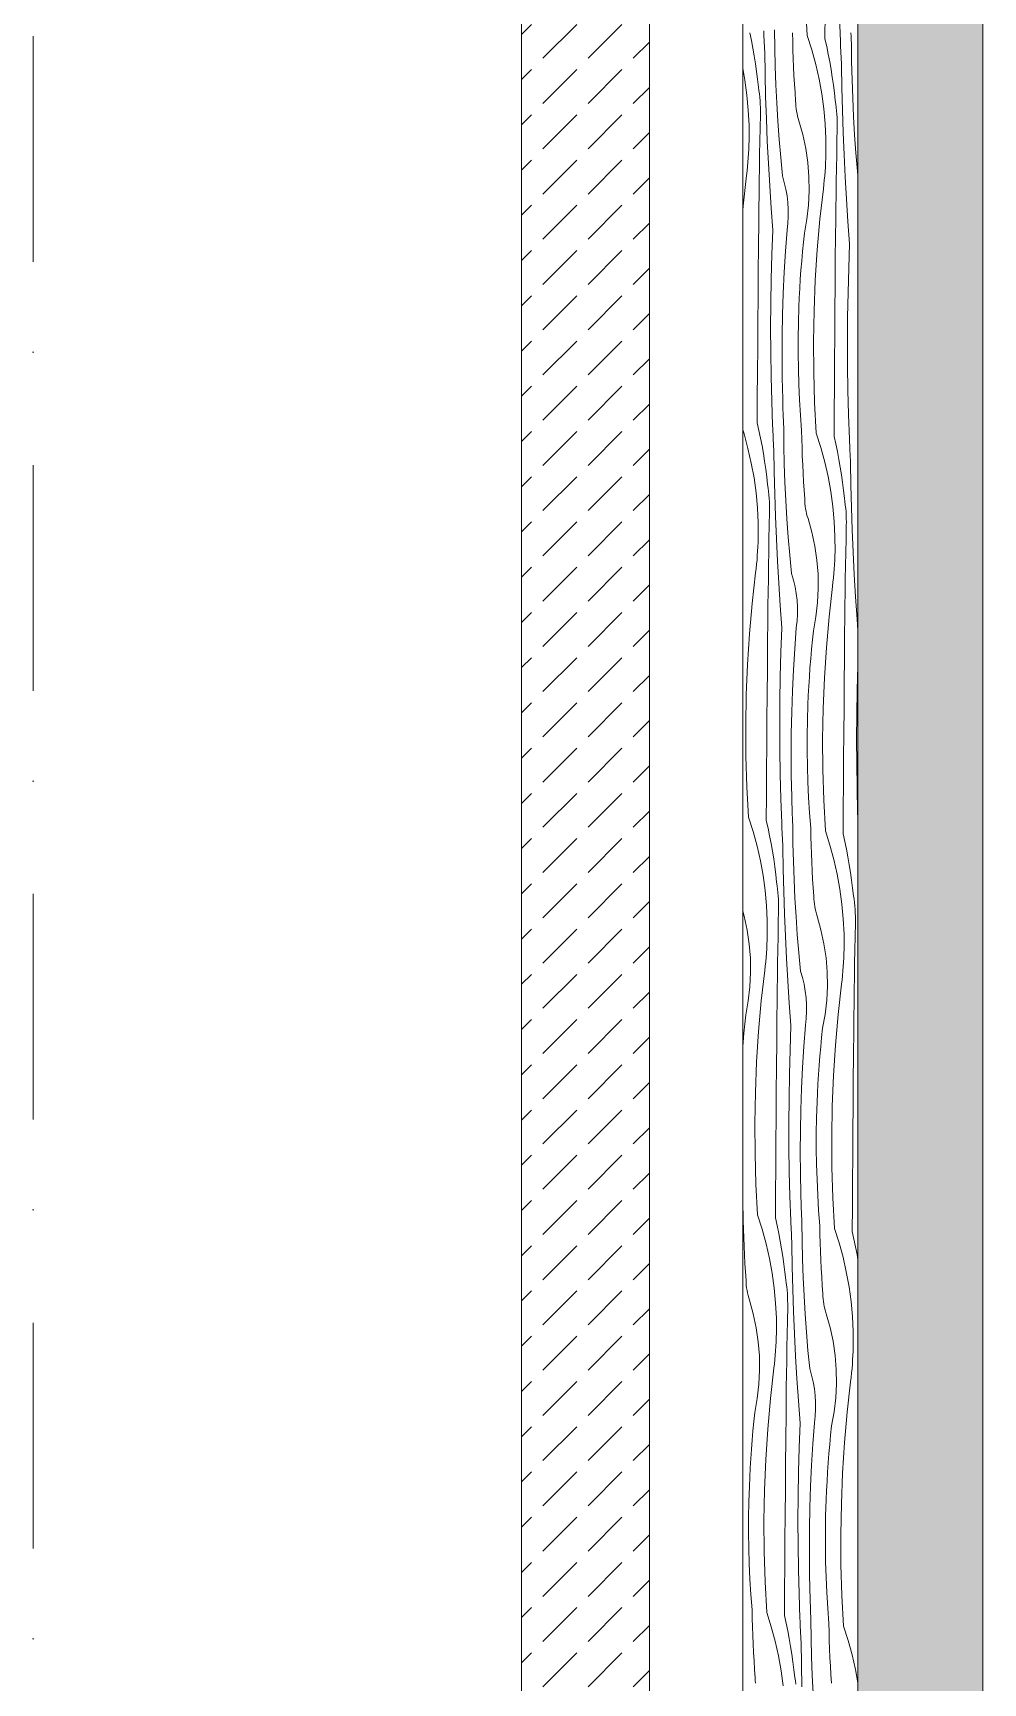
# Model space of a CAD drawing. Header units: millimetres. Extents: x -7826 to 55813, y 465 to 25965.
# Drawn here: x 20025 to 21510, y 8039 to 10618 of the extents above; entities that cross this region are included whole.
import ezdxf

# ---------------------------------------------------------------- set-up
doc = ezdxf.new("R2010")
doc.units = ezdxf.units.MM
doc.linetypes.add('Dot & Dashed', pattern=[670.277762, 352.777767, -176.388884, 0, -141.111112])
doc.layers.add('2D Drafting - General2', color=251, linetype='Continuous', lineweight=15)
doc.layers.add('2D Drafting - General81', color=251, linetype='Continuous', lineweight=20)

# ---------------------------------------------------------------- blocks, each defined once
blk = doc.blocks.new('*X26')
at = {"layer": '2D Drafting - General81', "linetype": 'Continuous'}
for p, q in [((-77580.7, 58866.9), (-77583.2, 58914.6)), ((-77552.9, 58862), (-77552.6, 58901.3)), ((-77528.7, 58857.7), (-77530.1, 58895.8)), ((-77670.2, 58871.2), (-77667.7, 58859.2)), ((-77667.7, 58859.2), (-77665.4, 58847.1)), ((-77648.4, 58869.5), (-77648.6, 58874.2)), ((-77648.2, 58864.8), (-77648.4, 58869.5)), ((-77648, 58860.2), (-77648.2, 58864.8)), ((-77647.7, 58855.5), (-77648, 58860.2)), ((-77631.2, 58847.3), (-77631.5, 58875.8)), ((-77603.2, 58857.6), (-77603.5, 58870.9)), ((-77602.9, 58844.3), (-77603.2, 58857.6)), ((-77580.7, 58866.9), (-77573.4, 58844.5)), ((-77552.9, 58862), (-77550.1, 58850)), ((-77528.5, 58853), (-77528.7, 58857.7)), ((-77511.9, 58865.8), (-77512.2, 58871.3)), ((-77511.7, 58860.2), (-77511.9, 58865.8)), ((-77511.5, 58854.7), (-77511.7, 58860.2)), ((-77665.4, 58847.1), (-77663.3, 58835)), ((-77663.3, 58835), (-77661.3, 58822.9)), ((-77647.5, 58850.8), (-77647.7, 58855.5)), ((-77647.3, 58846.2), (-77647.5, 58850.8)), ((-77647, 58841.5), (-77647.3, 58846.2)), ((-77646.5, 58806.6), (-77647, 58841.5)), ((-77630.5, 58818.7), (-77631.2, 58847.3)), ((-77602.4, 58830.9), (-77602.9, 58844.3)), ((-77601.9, 58817.6), (-77602.4, 58830.9)), ((-77573.4, 58844.5), (-77567.2, 58821.8)), ((-77550.1, 58850), (-77547.6, 58838)), ((-77547.6, 58838), (-77545.3, 58825.9)), ((-77528.3, 58848.4), (-77528.5, 58853)), ((-77528.1, 58843.7), (-77528.3, 58848.4)), ((-77527.9, 58839), (-77528.1, 58843.7)), ((-77527.7, 58834.3), (-77527.9, 58839)), ((-77527.4, 58829.7), (-77527.7, 58834.3)), ((-77511.1, 58826.1), (-77511.5, 58854.7)), ((-77681.3, 58816), (-77677.9, 58796.9)), ((-77661.3, 58822.9), (-77659.6, 58810.8)), ((-77659.6, 58810.8), (-77658.1, 58798.6)), ((-77645.6, 58771.7), (-77646.5, 58806.6)), ((-77629.5, 58790.1), (-77630.5, 58818.7)), ((-77601.2, 58804.3), (-77601.9, 58817.6)), ((-77567.2, 58821.8), (-77562, 58798.9)), ((-77545.3, 58825.9), (-77543.2, 58813.8)), ((-77543.2, 58813.8), (-77541.3, 58801.7)), ((-77527.2, 58825), (-77527.4, 58829.7)), ((-77527, 58820.3), (-77527.2, 58825)), ((-77526.4, 58785.4), (-77527, 58820.3)), ((-77510.4, 58797.5), (-77511.1, 58826.1)), ((-77677.9, 58796.9), (-77674.7, 58773.6)), ((-77658.1, 58798.6), (-77656.8, 58786.4)), ((-77655.9, 58781.1), (-77656.8, 58786.4)), ((-77655.2, 58775.7), (-77655.9, 58781.1)), ((-77628.1, 58761.6), (-77629.5, 58790.1)), ((-77600.5, 58791), (-77601.2, 58804.3)), ((-77599.6, 58777.7), (-77600.5, 58791)), ((-77562, 58798.9), (-77557.8, 58775.7)), ((-77541.3, 58801.7), (-77539.5, 58789.6)), ((-77539.5, 58789.6), (-77538, 58777.4)), ((-77525.5, 58750.5), (-77526.4, 58785.4)), ((-77509.4, 58768.9), (-77510.4, 58797.5)), ((-77674.7, 58773.6), (-77672.6, 58750.2)), ((-77654.7, 58770.4), (-77655.2, 58775.7)), ((-77654.2, 58765), (-77654.7, 58770.4)), ((-77653.9, 58759.6), (-77654.2, 58765)), ((-77653.7, 58754.3), (-77653.9, 58759.6)), ((-77653.6, 58748.9), (-77653.7, 58754.3)), ((-77644.4, 58736.8), (-77645.6, 58771.7)), ((-77626.4, 58733), (-77628.1, 58761.6)), ((-77598.7, 58764.4), (-77599.6, 58777.7)), ((-77598.5, 58760.5), (-77598.7, 58764.4)), ((-77598.2, 58756.6), (-77598.5, 58760.5)), ((-77597.8, 58752.6), (-77598.2, 58756.6)), ((-77557.8, 58775.7), (-77554.6, 58752.4)), ((-77538, 58777.4), (-77536.7, 58765.2)), ((-77535.9, 58759.9), (-77536.7, 58765.2)), ((-77535.2, 58754.6), (-77535.9, 58759.9)), ((-77534.6, 58749.2), (-77535.2, 58754.6)), ((-77508.1, 58740.4), (-77509.4, 58768.9)), ((-77672.6, 58750.2), (-77671.5, 58726.7)), ((-77654.1, 58722.6), (-77653.7, 58743.5)), ((-77653.7, 58743.5), (-77653.6, 58748.9)), ((-77643, 58701.9), (-77644.4, 58736.8)), ((-77624.4, 58704.5), (-77626.4, 58733)), ((-77597.2, 58748.7), (-77597.8, 58752.6)), ((-77596.5, 58744.9), (-77597.2, 58748.7)), ((-77595.6, 58741), (-77596.5, 58744.9)), ((-77594.6, 58737.2), (-77595.6, 58741)), ((-77593.5, 58733.4), (-77594.6, 58737.2)), ((-77587.4, 58712.1), (-77593.5, 58733.4)), ((-77554.6, 58752.4), (-77552.5, 58729)), ((-77552.5, 58729), (-77551.4, 58705.5)), ((-77534.1, 58743.8), (-77534.6, 58749.2)), ((-77533.8, 58738.5), (-77534.1, 58743.8)), ((-77533.6, 58733.1), (-77533.8, 58738.5)), ((-77533.5, 58727.7), (-77533.6, 58733.1)), ((-77533.6, 58722.3), (-77533.5, 58727.7)), ((-77524.4, 58715.6), (-77525.5, 58750.5)), ((-77506.4, 58711.9), (-77508.1, 58740.4)), ((-77671.6, 58696.3), (-77671.4, 58703.1)), ((-77671.5, 58726.7), (-77671.4, 58703.1)), ((-77654.9, 58680.8), (-77654.5, 58701.7)), ((-77654.5, 58701.7), (-77654.1, 58722.6)), ((-77641.2, 58667), (-77643, 58701.9)), ((-77622, 58676.1), (-77624.4, 58704.5)), ((-77582.8, 58690.4), (-77587.4, 58712.1)), ((-77551.4, 58705.5), (-77551.4, 58682)), ((-77534, 58701.4), (-77533.6, 58722.3)), ((-77522.9, 58680.7), (-77524.4, 58715.6)), ((-77504.3, 58683.4), (-77506.4, 58711.9)), ((-77672.7, 58675.7), (-77672.2, 58682.6)), ((-77672.2, 58682.6), (-77671.9, 58689.4)), ((-77671.9, 58689.4), (-77671.6, 58696.3)), ((-77655.2, 58659.9), (-77654.9, 58680.8)), ((-77619.3, 58647.6), (-77622, 58676.1)), ((-77579.6, 58668.4), (-77582.8, 58690.4)), ((-77551.5, 58675.1), (-77551.4, 58682)), ((-77534.8, 58659.7), (-77534.5, 58680.6)), ((-77534.5, 58680.6), (-77534, 58701.4)), ((-77521.2, 58645.9), (-77522.9, 58680.7)), ((-77502, 58654.9), (-77504.3, 58683.4)), ((-77675.4, 58648.3), (-77674.6, 58655.2)), ((-77674.6, 58655.2), (-77673.9, 58662)), ((-77673.9, 58662), (-77673.2, 58668.8)), ((-77673.2, 58668.8), (-77672.7, 58675.7)), ((-77655.6, 58639.1), (-77655.2, 58659.9)), ((-77639.2, 58632.2), (-77641.2, 58667)), ((-77577.8, 58646.3), (-77579.6, 58668.4)), ((-77553.2, 58647.7), (-77552.6, 58654.5)), ((-77552.6, 58654.5), (-77552.2, 58661.4)), ((-77552.2, 58661.4), (-77551.8, 58668.2)), ((-77551.8, 58668.2), (-77551.5, 58675.1)), ((-77535.2, 58638.8), (-77534.8, 58659.7)), ((-77501.3, 58648.2), (-77502, 58654.9)), ((-77680.7, 58600.8), (-77675.4, 58648.3)), ((-77655.8, 58618.2), (-77655.6, 58639.1)), ((-77636.9, 58597.3), (-77639.2, 58632.2)), ((-77616.3, 58637.3), (-77619.3, 58647.6)), ((-77613.8, 58626.9), (-77616.3, 58637.3)), ((-77612, 58616.3), (-77613.8, 58626.9)), ((-77577.4, 58624.1), (-77577.8, 58646.3)), ((-77560.6, 58579.7), (-77555.3, 58627.2)), ((-77555.3, 58627.2), (-77554.5, 58634)), ((-77554.5, 58634), (-77553.8, 58640.8)), ((-77553.8, 58640.8), (-77553.2, 58647.7)), ((-77535.5, 58617.9), (-77535.2, 58638.8)), ((-77519.2, 58611), (-77521.2, 58645.9)), ((-77681.3, 58593.7), (-77680.7, 58600.8)), ((-77656.1, 58597.3), (-77655.8, 58618.2)), ((-77610.7, 58605.7), (-77612, 58616.3)), ((-77610.1, 58594.9), (-77610.7, 58605.7)), ((-77581.1, 58580), (-77578.5, 58602)), ((-77578.5, 58602), (-77577.4, 58624.1)), ((-77535.8, 58597), (-77535.5, 58617.9)), ((-77516.8, 58576.2), (-77519.2, 58611)), ((-77656.6, 58537), (-77656.3, 58576.4)), ((-77656.3, 58576.4), (-77656.1, 58597.3)), ((-77634.3, 58562.5), (-77636.9, 58597.3)), ((-77611.8, 58562.9), (-77610.6, 58573.5)), ((-77610.6, 58573.5), (-77610.1, 58584.2)), ((-77610.1, 58584.2), (-77610.1, 58594.9)), ((-77585, 58558.1), (-77581.1, 58580)), ((-77564.8, 58532), (-77560.6, 58579.7)), ((-77536.2, 58555.2), (-77536, 58576.1)), ((-77536, 58576.1), (-77535.8, 58597)), ((-77514.3, 58541.4), (-77516.8, 58576.2)), ((-77635.8, 58524.4), (-77634.3, 58562.5)), ((-77614.3, 58529.9), (-77611.8, 58562.9)), ((-77586.6, 58543.7), (-77585, 58558.1)), ((-77536.6, 58515.9), (-77536.2, 58555.2)), ((-77657, 58497.7), (-77656.6, 58537)), ((-77636.8, 58486.3), (-77635.8, 58524.4)), ((-77616.3, 58496.9), (-77614.3, 58529.9)), ((-77589.2, 58514.8), (-77588, 58529.3)), ((-77588, 58529.3), (-77586.6, 58543.7)), ((-77567.9, 58484.3), (-77564.8, 58532)), ((-77515.7, 58503.2), (-77514.3, 58541.4)), ((-77657.3, 58458.3), (-77657, 58497.7)), ((-77617.9, 58463.9), (-77616.3, 58496.9)), ((-77591.4, 58485.9), (-77590.4, 58500.3)), ((-77590.4, 58500.3), (-77589.2, 58514.8)), ((-77536.9, 58476.5), (-77536.6, 58515.9)), ((-77516.7, 58465.1), (-77515.7, 58503.2)), ((-77637.4, 58448.1), (-77636.8, 58486.3)), ((-77593, 58456.9), (-77592.2, 58471.4)), ((-77592.2, 58471.4), (-77591.4, 58485.9)), ((-77569.9, 58436.5), (-77567.9, 58484.3)), ((-77537.2, 58437.2), (-77536.9, 58476.5)), ((-77657.6, 58419), (-77657.3, 58458.3)), ((-77637.7, 58409.9), (-77637.4, 58448.1)), ((-77619, 58430.9), (-77617.9, 58463.9)), ((-77593.6, 58442.4), (-77593, 58456.9)), ((-77517.4, 58426.9), (-77516.7, 58465.1)), ((-77657.9, 58379.7), (-77657.6, 58419)), ((-77619.6, 58397.8), (-77619, 58430.9)), ((-77594.7, 58394.1), (-77594.3, 58418.3)), ((-77594.3, 58418.3), (-77593.6, 58442.4)), ((-77570.7, 58388.7), (-77569.9, 58436.5)), ((-77537.5, 58397.8), (-77537.2, 58437.2)), ((-77517.6, 58388.8), (-77517.4, 58426.9)), ((-77637.5, 58371.8), (-77637.7, 58409.9)), ((-77619.9, 58364.8), (-77619.6, 58397.8)), ((-77594.7, 58370), (-77594.7, 58394.1)), ((-77537.8, 58358.5), (-77537.5, 58397.8)), ((-77658.2, 58340.3), (-77657.9, 58379.7)), ((-77636.9, 58333.6), (-77637.5, 58371.8)), ((-77594.3, 58345.8), (-77594.7, 58370)), ((-77570.4, 58340.9), (-77570.7, 58388.7)), ((-77517.4, 58350.6), (-77517.6, 58388.8)), ((-77619.6, 58331.7), (-77619.9, 58364.8)), ((-77593.6, 58321.7), (-77594.3, 58345.8)), ((-77569, 58293.1), (-77570.4, 58340.9)), ((-77538.1, 58319.1), (-77537.8, 58358.5)), ((-77516.9, 58312.5), (-77517.4, 58350.6)), ((-77658.5, 58301), (-77658.2, 58340.3)), ((-77636, 58295.5), (-77636.9, 58333.6)), ((-77618.9, 58298.7), (-77619.6, 58331.7)), ((-77592.5, 58297.6), (-77593.6, 58321.7)), ((-77538.4, 58279.8), (-77538.1, 58319.1)), ((-77658.7, 58261.6), (-77658.5, 58301)), ((-77634.6, 58257.4), (-77636, 58295.5)), ((-77618.8, 58293.2), (-77618.9, 58298.7)), ((-77618.6, 58287.6), (-77618.8, 58293.2)), ((-77591.1, 58273.5), (-77592.5, 58297.6)), ((-77566.4, 58245.4), (-77569, 58293.1)), ((-77515.9, 58274.3), (-77516.9, 58312.5)), ((-77618.4, 58282.1), (-77618.6, 58287.6)), ((-77618.2, 58276.5), (-77618.4, 58282.1)), ((-77618, 58271), (-77618.2, 58276.5)), ((-77617.8, 58265.4), (-77618, 58271)), ((-77617.6, 58259.9), (-77617.8, 58265.4)), ((-77589.3, 58249.4), (-77591.1, 58273.5)), ((-77538.6, 58240.4), (-77538.4, 58279.8)), ((-77514.5, 58236.2), (-77515.9, 58274.3)), ((-77681.3, 58250.5), (-77679.3, 58244.1)), ((-77679.3, 58244.1), (-77673.1, 58221.5)), ((-77658.7, 58261.6), (-77656, 58249.7)), ((-77656, 58249.7), (-77653.5, 58237.6)), ((-77653.5, 58237.6), (-77651.2, 58225.6)), ((-77634.4, 58252.7), (-77634.6, 58257.4)), ((-77634.2, 58248), (-77634.4, 58252.7)), ((-77634, 58243.3), (-77634.2, 58248)), ((-77633.7, 58238.7), (-77634, 58243.3)), ((-77633.5, 58234), (-77633.7, 58238.7)), ((-77617.3, 58254.3), (-77617.6, 58259.9)), ((-77617, 58225.7), (-77617.3, 58254.3)), ((-77589, 58236.1), (-77589.3, 58249.4)), ((-77566.4, 58245.4), (-77559.2, 58223)), ((-77538.6, 58240.4), (-77535.9, 58228.5)), ((-77673.1, 58221.5), (-77667.9, 58198.5)), ((-77651.2, 58225.6), (-77649, 58213.5)), ((-77649, 58213.5), (-77647.1, 58201.4)), ((-77633.3, 58229.3), (-77633.5, 58234)), ((-77633.1, 58224.6), (-77633.3, 58229.3)), ((-77632.8, 58220), (-77633.1, 58224.6)), ((-77632.2, 58185.1), (-77632.8, 58220)), ((-77616.3, 58197.2), (-77617, 58225.7)), ((-77588.6, 58222.7), (-77589, 58236.1)), ((-77588.2, 58209.4), (-77588.6, 58222.7)), ((-77559.2, 58223), (-77553, 58200.3)), ((-77535.9, 58228.5), (-77533.4, 58216.5)), ((-77533.4, 58216.5), (-77531.1, 58204.4)), ((-77514.3, 58231.5), (-77514.5, 58236.2)), ((-77514.1, 58226.8), (-77514.3, 58231.5)), ((-77513.9, 58222.2), (-77514.1, 58226.8)), ((-77513.7, 58217.5), (-77513.9, 58222.2)), ((-77513.5, 58212.8), (-77513.7, 58217.5)), ((-77513.2, 58208.1), (-77513.5, 58212.8)), ((-77667.9, 58198.5), (-77663.7, 58175.4)), ((-77647.1, 58201.4), (-77645.4, 58189.2)), ((-77645.4, 58189.2), (-77643.9, 58177.1)), ((-77615.3, 58168.6), (-77616.3, 58197.2)), ((-77587.6, 58196.1), (-77588.2, 58209.4)), ((-77587, 58182.8), (-77587.6, 58196.1)), ((-77553, 58200.3), (-77547.8, 58177.4)), ((-77531.1, 58204.4), (-77529, 58192.3)), ((-77529, 58192.3), (-77527.1, 58180.2)), ((-77513, 58203.5), (-77513.2, 58208.1)), ((-77512.8, 58198.8), (-77513, 58203.5)), ((-77512.2, 58163.9), (-77512.8, 58198.8)), ((-77663.7, 58175.4), (-77660.5, 58152.1)), ((-77643.9, 58177.1), (-77642.5, 58164.9)), ((-77641.7, 58159.6), (-77642.5, 58164.9)), ((-77631.4, 58150.2), (-77632.2, 58185.1)), ((-77613.9, 58140.1), (-77615.3, 58168.6)), ((-77586.3, 58169.5), (-77587, 58182.8)), ((-77585.4, 58156.2), (-77586.3, 58169.5)), ((-77547.8, 58177.4), (-77543.6, 58154.2)), ((-77527.1, 58180.2), (-77525.3, 58168.1)), ((-77525.3, 58168.1), (-77523.8, 58155.9)), ((-77511.3, 58129), (-77512.2, 58163.9)), ((-77660.5, 58152.1), (-77658.4, 58128.7)), ((-77641, 58154.2), (-77641.7, 58159.6)), ((-77640.4, 58148.9), (-77641, 58154.2)), ((-77640, 58143.5), (-77640.4, 58148.9)), ((-77639.7, 58138.1), (-77640, 58143.5)), ((-77639.5, 58132.8), (-77639.7, 58138.1)), ((-77630.2, 58115.3), (-77631.4, 58150.2)), ((-77612.2, 58111.5), (-77613.9, 58140.1)), ((-77584.5, 58142.9), (-77585.4, 58156.2)), ((-77584.3, 58139), (-77584.5, 58142.9)), ((-77584, 58135.1), (-77584.3, 58139)), ((-77583.6, 58131.1), (-77584, 58135.1)), ((-77543.6, 58154.2), (-77540.4, 58130.9)), ((-77523.8, 58155.9), (-77522.5, 58143.7)), ((-77521.6, 58138.4), (-77522.5, 58143.7)), ((-77521, 58133), (-77521.6, 58138.4)), ((-77658.4, 58128.7), (-77657.3, 58105.2)), ((-77639.9, 58101.1), (-77639.5, 58122)), ((-77639.4, 58127.4), (-77639.5, 58132.8)), ((-77639.5, 58122), (-77639.4, 58127.4)), ((-77628.8, 58080.4), (-77630.2, 58115.3)), ((-77610.2, 58083), (-77612.2, 58111.5)), ((-77583, 58127.2), (-77583.6, 58131.1)), ((-77582.2, 58123.3), (-77583, 58127.2)), ((-77581.4, 58119.5), (-77582.2, 58123.3)), ((-77580.4, 58115.7), (-77581.4, 58119.5)), ((-77579.3, 58111.9), (-77580.4, 58115.7)), ((-77573.2, 58090.5), (-77579.3, 58111.9)), ((-77540.4, 58130.9), (-77538.3, 58107.5)), ((-77520.4, 58127.7), (-77521, 58133)), ((-77519.9, 58122.3), (-77520.4, 58127.7)), ((-77519.6, 58117), (-77519.9, 58122.3)), ((-77519.4, 58111.6), (-77519.6, 58117)), ((-77519.3, 58106.2), (-77519.4, 58111.6)), ((-77510.1, 58094.1), (-77511.3, 58129)), ((-77657.3, 58105.2), (-77657.2, 58081.6)), ((-77640.3, 58080.2), (-77639.9, 58101.1)), ((-77607.8, 58054.5), (-77610.2, 58083)), ((-77568.6, 58068.9), (-77573.2, 58090.5)), ((-77538.3, 58107.5), (-77537.2, 58084)), ((-77537.2, 58084), (-77537.1, 58060.5)), ((-77519.8, 58079.9), (-77519.4, 58100.8)), ((-77519.4, 58100.8), (-77519.3, 58106.2)), ((-77508.7, 58059.2), (-77510.1, 58094.1)), ((-77658.5, 58054.2), (-77658, 58061)), ((-77658, 58061), (-77657.7, 58067.9)), ((-77657.7, 58067.9), (-77657.4, 58074.8)), ((-77657.4, 58074.8), (-77657.2, 58081.6)), ((-77641, 58038.4), (-77640.7, 58059.3)), ((-77640.7, 58059.3), (-77640.3, 58080.2)), ((-77627, 58045.5), (-77628.8, 58080.4)), ((-77565.4, 58046.9), (-77568.6, 58068.9)), ((-77537.3, 58053.6), (-77537.1, 58060.5)), ((-77520.6, 58038.2), (-77520.2, 58059)), ((-77520.2, 58059), (-77519.8, 58079.9)), ((-77507, 58024.4), (-77508.7, 58059.2)), ((-77661.2, 58026.8), (-77660.4, 58033.7)), ((-77660.4, 58033.7), (-77659.6, 58040.5)), ((-77659.6, 58040.5), (-77659, 58047.3)), ((-77659, 58047.3), (-77658.5, 58054.2)), ((-77641.3, 58017.5), (-77641, 58038.4)), ((-77625, 58010.7), (-77627, 58045.5)), ((-77605.1, 58026.1), (-77607.8, 58054.5)), ((-77563.6, 58024.8), (-77565.4, 58046.9)), ((-77538.9, 58026.2), (-77538.4, 58033)), ((-77538.4, 58033), (-77538, 58039.9)), ((-77538, 58039.9), (-77537.6, 58046.7)), ((-77537.6, 58046.7), (-77537.3, 58053.6)), ((-77521, 58017.3), (-77520.6, 58038.2)), ((-77666.5, 57979.3), (-77661.2, 58026.8)), ((-77641.6, 57996.6), (-77641.3, 58017.5)), ((-77622.7, 57975.8), (-77625, 58010.7)), ((-77602.1, 58015.8), (-77605.1, 58026.1)), ((-77599.6, 58005.4), (-77602.1, 58015.8)), ((-77597.8, 57994.8), (-77599.6, 58005.4)), ((-77563.2, 58002.6), (-77563.6, 58024.8)), ((-77546.4, 57958.1), (-77541.1, 58005.7)), ((-77541.1, 58005.7), (-77540.3, 58012.5)), ((-77540.3, 58012.5), (-77539.6, 58019.3)), ((-77539.6, 58019.3), (-77538.9, 58026.2)), ((-77521.3, 57996.4), (-77521, 58017.3)), ((-77504.9, 57989.5), (-77507, 58024.4)), ((-77641.9, 57975.8), (-77641.6, 57996.6)), ((-77596.5, 57984.1), (-77597.8, 57994.8)), ((-77595.9, 57973.4), (-77596.5, 57984.1)), ((-77566.9, 57958.4), (-77564.3, 57980.5)), ((-77564.3, 57980.5), (-77563.2, 58002.6)), ((-77521.5, 57975.5), (-77521.3, 57996.4)), ((-77502.6, 57954.7), (-77504.9, 57989.5)), ((-77670.7, 57931.7), (-77666.5, 57979.3)), ((-77642.4, 57915.5), (-77642.1, 57954.9)), ((-77642.1, 57954.9), (-77641.9, 57975.8)), ((-77620.1, 57941), (-77622.7, 57975.8)), ((-77596.4, 57952), (-77595.8, 57962.7)), ((-77595.8, 57962.7), (-77595.9, 57973.4)), ((-77570.8, 57936.6), (-77566.9, 57958.4)), ((-77550.6, 57910.5), (-77546.4, 57958.1)), ((-77522, 57933.7), (-77521.8, 57954.6)), ((-77521.8, 57954.6), (-77521.5, 57975.5)), ((-77501.3, 57937.1), (-77502.6, 57954.7)), ((-77673.8, 57884), (-77670.7, 57931.7)), ((-77621.6, 57902.9), (-77620.1, 57941)), ((-77600.1, 57908.4), (-77597.6, 57941.3)), ((-77597.6, 57941.3), (-77596.4, 57952)), ((-77572.4, 57922.2), (-77570.8, 57936.6)), ((-77522.4, 57894.3), (-77522, 57933.7)), ((-77642.8, 57876.2), (-77642.4, 57915.5)), ((-77622.6, 57864.7), (-77621.6, 57902.9)), ((-77602.1, 57875.4), (-77600.1, 57908.4)), ((-77575, 57893.3), (-77573.8, 57907.8)), ((-77573.8, 57907.8), (-77572.4, 57922.2)), ((-77553.7, 57862.8), (-77550.6, 57910.5)), ((-77675.7, 57836.2), (-77673.8, 57884)), ((-77577.2, 57864.4), (-77576.2, 57878.8)), ((-77576.2, 57878.8), (-77575, 57893.3)), ((-77522.7, 57855), (-77522.4, 57894.3)), ((-77502.5, 57843.6), (-77501.5, 57881.7)), ((-77501.5, 57881.7), (-77501.3, 57885.8)), ((-77643.1, 57836.8), (-77642.8, 57876.2)), ((-77623.2, 57826.6), (-77622.6, 57864.7)), ((-77603.7, 57842.4), (-77602.1, 57875.4)), ((-77578, 57849.9), (-77577.2, 57864.4)), ((-77555.7, 57815), (-77553.7, 57862.8)), ((-77523, 57815.7), (-77522.7, 57855)), ((-77676.6, 57788.4), (-77675.7, 57836.2)), ((-77643.4, 57797.5), (-77643.1, 57836.8)), ((-77623.5, 57788.4), (-77623.2, 57826.6)), ((-77604.8, 57809.4), (-77603.7, 57842.4)), ((-77579.4, 57820.9), (-77578.8, 57835.4)), ((-77578.8, 57835.4), (-77578, 57849.9)), ((-77503.2, 57805.4), (-77502.5, 57843.6)), ((-77605.4, 57776.3), (-77604.8, 57809.4)), ((-77580.1, 57796.8), (-77579.4, 57820.9)), ((-77556.5, 57767.2), (-77555.7, 57815)), ((-77523.3, 57776.3), (-77523, 57815.7)), ((-77503.4, 57767.3), (-77503.2, 57805.4)), ((-77676.3, 57740.6), (-77676.6, 57788.4)), ((-77643.7, 57758.1), (-77643.4, 57797.5)), ((-77623.3, 57750.3), (-77623.5, 57788.4)), ((-77605.6, 57743.3), (-77605.4, 57776.3)), ((-77580.5, 57772.6), (-77580.1, 57796.8)), ((-77523.6, 57737), (-77523.3, 57776.3)), ((-77644, 57718.8), (-77643.7, 57758.1)), ((-77622.7, 57712.1), (-77623.3, 57750.3)), ((-77580.5, 57748.5), (-77580.5, 57772.6)), ((-77580.1, 57724.3), (-77580.5, 57748.5)), ((-77556.2, 57719.4), (-77556.5, 57767.2)), ((-77503.2, 57729.1), (-77503.4, 57767.3)), ((-77674.9, 57692.8), (-77676.3, 57740.6)), ((-77605.4, 57710.2), (-77605.6, 57743.3)), ((-77579.4, 57700.2), (-77580.1, 57724.3)), ((-77523.9, 57697.6), (-77523.6, 57737)), ((-77502.6, 57691), (-77503.2, 57729.1)), ((-77644.2, 57679.5), (-77644, 57718.8)), ((-77621.7, 57674), (-77622.7, 57712.1)), ((-77604.7, 57677.2), (-77605.4, 57710.2)), ((-77578.3, 57676.1), (-77579.4, 57700.2)), ((-77554.8, 57671.6), (-77556.2, 57719.4)), ((-77524.2, 57658.3), (-77523.9, 57697.6)), ((-77672.3, 57645), (-77674.9, 57692.8)), ((-77644.5, 57640.1), (-77644.2, 57679.5)), ((-77620.4, 57635.9), (-77621.7, 57674)), ((-77604.6, 57671.6), (-77604.7, 57677.2)), ((-77604.4, 57666.1), (-77604.6, 57671.6)), ((-77576.9, 57651.9), (-77578.3, 57676.1)), ((-77552.2, 57623.8), (-77554.8, 57671.6)), ((-77501.7, 57652.8), (-77502.6, 57691)), ((-77672.3, 57645), (-77665.1, 57622.6)), ((-77604.2, 57660.5), (-77604.4, 57666.1)), ((-77604, 57655), (-77604.2, 57660.5)), ((-77603.8, 57649.5), (-77604, 57655)), ((-77603.6, 57643.9), (-77603.8, 57649.5)), ((-77575.1, 57627.9), (-77576.9, 57651.9)), ((-77524.4, 57618.9), (-77524.2, 57658.3)), ((-77501.3, 57643.4), (-77501.7, 57652.8)), ((-77665.1, 57622.6), (-77658.9, 57599.9)), ((-77644.5, 57640.1), (-77641.8, 57628.1)), ((-77641.8, 57628.1), (-77639.3, 57616.1)), ((-77620.2, 57631.2), (-77620.4, 57635.9)), ((-77620, 57626.5), (-77620.2, 57631.2)), ((-77619.7, 57621.8), (-77620, 57626.5)), ((-77619.5, 57617.2), (-77619.7, 57621.8)), ((-77603.3, 57638.4), (-77603.6, 57643.9)), ((-77603.1, 57632.8), (-77603.3, 57638.4)), ((-77602.8, 57604.2), (-77603.1, 57632.8)), ((-77574.8, 57614.5), (-77575.1, 57627.9)), ((-77552.2, 57623.8), (-77545, 57601.5)), ((-77524.4, 57618.9), (-77521.7, 57607)), ((-77658.9, 57599.9), (-77653.6, 57577)), ((-77639.3, 57616.1), (-77637, 57604.1)), ((-77637, 57604.1), (-77634.8, 57592)), ((-77619.3, 57612.5), (-77619.5, 57617.2)), ((-77619.1, 57607.8), (-77619.3, 57612.5)), ((-77618.9, 57603.1), (-77619.1, 57607.8)), ((-77618.6, 57598.5), (-77618.9, 57603.1)), ((-77618, 57563.6), (-77618.6, 57598.5)), ((-77602.1, 57575.7), (-77602.8, 57604.2)), ((-77574.4, 57601.2), (-77574.8, 57614.5)), ((-77574, 57587.9), (-77574.4, 57601.2)), ((-77545, 57601.5), (-77538.8, 57578.8)), ((-77521.7, 57607), (-77519.2, 57595)), ((-77519.2, 57595), (-77516.9, 57582.9)), ((-77653.6, 57577), (-77649.4, 57553.9)), ((-77634.8, 57592), (-77632.9, 57579.9)), ((-77632.9, 57579.9), (-77631.2, 57567.7)), ((-77631.2, 57567.7), (-77629.7, 57555.6)), ((-77601.1, 57547.1), (-77602.1, 57575.7)), ((-77573.4, 57574.6), (-77574, 57587.9)), ((-77572.8, 57561.3), (-77573.4, 57574.6)), ((-77538.8, 57578.8), (-77533.6, 57555.8)), ((-77516.9, 57582.9), (-77514.8, 57570.8)), ((-77514.8, 57570.8), (-77512.8, 57558.7)), ((-77649.4, 57553.9), (-77646.3, 57530.6)), ((-77629.7, 57555.6), (-77628.3, 57543.4)), ((-77627.5, 57538), (-77628.3, 57543.4)), ((-77617.2, 57528.7), (-77618, 57563.6)), ((-77599.7, 57518.5), (-77601.1, 57547.1)), ((-77572.1, 57548), (-77572.8, 57561.3)), ((-77571.2, 57534.7), (-77572.1, 57548)), ((-77533.6, 57555.8), (-77529.4, 57532.7)), ((-77512.8, 57558.7), (-77511.1, 57546.6)), ((-77511.1, 57546.6), (-77509.6, 57534.4)), ((-77646.3, 57530.6), (-77644.1, 57507.1)), ((-77626.8, 57532.7), (-77627.5, 57538)), ((-77626.2, 57527.4), (-77626.8, 57532.7)), ((-77625.8, 57522), (-77626.2, 57527.4)), ((-77625.5, 57516.6), (-77625.8, 57522)), ((-77625.3, 57511.2), (-77625.5, 57516.6)), ((-77616, 57493.8), (-77617.2, 57528.7)), ((-77598, 57490), (-77599.7, 57518.5)), ((-77570.3, 57521.4), (-77571.2, 57534.7)), ((-77570.1, 57517.5), (-77570.3, 57521.4)), ((-77569.8, 57513.5), (-77570.1, 57517.5)), ((-77529.4, 57532.7), (-77526.2, 57509.4)), ((-77509.6, 57534.4), (-77508.3, 57522.2)), ((-77507.4, 57516.9), (-77508.3, 57522.2)), ((-77506.7, 57511.5), (-77507.4, 57516.9)), ((-77679.1, 57490.2), (-77681.3, 57498.2)), ((-77674.4, 57468.5), (-77679.1, 57490.2)), ((-77644.1, 57507.1), (-77643.1, 57483.6)), ((-77625.7, 57479.6), (-77625.2, 57500.5)), ((-77625.2, 57505.9), (-77625.3, 57511.2)), ((-77625.2, 57500.5), (-77625.2, 57505.9)), ((-77614.6, 57458.9), (-77616, 57493.8)), ((-77596, 57461.5), (-77598, 57490)), ((-77569.4, 57509.6), (-77569.8, 57513.5)), ((-77568.8, 57505.7), (-77569.4, 57509.6)), ((-77568, 57501.8), (-77568.8, 57505.7)), ((-77567.2, 57498), (-77568, 57501.8)), ((-77566.2, 57494.2), (-77567.2, 57498)), ((-77565, 57490.4), (-77566.2, 57494.2)), ((-77559, 57469), (-77565, 57490.4)), ((-77526.2, 57509.4), (-77524.1, 57486)), ((-77506.2, 57506.2), (-77506.7, 57511.5)), ((-77505.7, 57500.8), (-77506.2, 57506.2)), ((-77505.4, 57495.5), (-77505.7, 57500.8)), ((-77505.2, 57490.1), (-77505.4, 57495.5)), ((-77505.1, 57484.7), (-77505.2, 57490.1)), ((-77671.2, 57446.6), (-77674.4, 57468.5)), ((-77643.1, 57483.6), (-77643, 57460.1)), ((-77626.1, 57458.7), (-77625.7, 57479.6)), ((-77554.4, 57447.3), (-77559, 57469)), ((-77524.1, 57486), (-77523, 57462.5)), ((-77505.6, 57458.4), (-77505.2, 57479.3)), ((-77505.2, 57479.3), (-77505.1, 57484.7)), ((-77669.4, 57424.5), (-77671.2, 57446.6)), ((-77644.3, 57432.7), (-77643.8, 57439.5)), ((-77643.8, 57439.5), (-77643.5, 57446.4)), ((-77643.5, 57446.4), (-77643.2, 57453.3)), ((-77643.2, 57453.3), (-77643, 57460.1)), ((-77626.8, 57416.9), (-77626.5, 57437.8)), ((-77626.5, 57437.8), (-77626.1, 57458.7)), ((-77612.8, 57424), (-77614.6, 57458.9)), ((-77593.6, 57433), (-77596, 57461.5)), ((-77551.1, 57425.4), (-77554.4, 57447.3)), ((-77523.1, 57432.1), (-77522.9, 57439)), ((-77523, 57462.5), (-77522.9, 57439)), ((-77506, 57437.5), (-77505.6, 57458.4)), ((-77669.1, 57402.3), (-77669.4, 57424.5)), ((-77646.9, 57405.3), (-77646.1, 57412.1)), ((-77646.1, 57412.1), (-77645.4, 57419)), ((-77645.4, 57419), (-77644.8, 57425.8)), ((-77644.8, 57425.8), (-77644.3, 57432.7)), ((-77627.1, 57396), (-77626.8, 57416.9)), ((-77610.8, 57389.2), (-77612.8, 57424)), ((-77590.9, 57404.6), (-77593.6, 57433)), ((-77549.4, 57403.3), (-77551.1, 57425.4)), ((-77524.2, 57411.5), (-77523.7, 57418.4)), ((-77523.7, 57418.4), (-77523.4, 57425.2)), ((-77523.4, 57425.2), (-77523.1, 57432.1)), ((-77506.8, 57395.8), (-77506.4, 57416.6)), ((-77506.4, 57416.6), (-77506, 57437.5)), ((-77670.2, 57380.1), (-77669.1, 57402.3)), ((-77652.3, 57357.8), (-77646.9, 57405.3)), ((-77627.4, 57375.1), (-77627.1, 57396)), ((-77608.5, 57354.3), (-77610.8, 57389.2)), ((-77587.9, 57394.3), (-77590.9, 57404.6)), ((-77585.4, 57383.9), (-77587.9, 57394.3)), ((-77549, 57381.1), (-77549.4, 57403.3)), ((-77526.9, 57384.2), (-77526.1, 57391)), ((-77526.1, 57391), (-77525.4, 57397.8)), ((-77525.4, 57397.8), (-77524.7, 57404.7)), ((-77524.7, 57404.7), (-77524.2, 57411.5)), ((-77507.1, 57374.9), (-77506.8, 57395.8)), ((-77672.7, 57358.1), (-77670.2, 57380.1)), ((-77627.6, 57354.2), (-77627.4, 57375.1)), ((-77583.6, 57373.3), (-77585.4, 57383.9)), ((-77582.3, 57362.6), (-77583.6, 57373.3)), ((-77581.7, 57351.9), (-77582.3, 57362.6)), ((-77550.1, 57359), (-77549, 57381.1)), ((-77532.2, 57336.6), (-77526.9, 57384.2)), ((-77507.3, 57354), (-77507.1, 57374.9)), ((-77678.2, 57321.9), (-77676.7, 57336.3)), ((-77676.7, 57336.3), (-77672.7, 57358.1)), ((-77656.5, 57310.2), (-77652.3, 57357.8)), ((-77627.9, 57333.4), (-77627.6, 57354.2)), ((-77605.9, 57319.5), (-77608.5, 57354.3)), ((-77582.2, 57330.5), (-77581.6, 57341.2)), ((-77581.6, 57341.2), (-77581.7, 57351.9)), ((-77556.6, 57315.1), (-77552.7, 57336.9)), ((-77552.7, 57336.9), (-77550.1, 57359)), ((-77536.4, 57289), (-77532.2, 57336.6)), ((-77507.6, 57333.1), (-77507.3, 57354)), ((-77679.6, 57307.4), (-77678.2, 57321.9)), ((-77659.6, 57262.5), (-77656.5, 57310.2)), ((-77628.2, 57294), (-77627.9, 57333.4)), ((-77607.3, 57281.4), (-77605.9, 57319.5)), ((-77585.9, 57286.9), (-77583.4, 57319.8)), ((-77583.4, 57319.8), (-77582.2, 57330.5)), ((-77558.1, 57300.7), (-77556.6, 57315.1)), ((-77508.1, 57272.8), (-77507.8, 57312.2)), ((-77507.8, 57312.2), (-77507.6, 57333.1)), ((-77681.3, 57287.2), (-77680.9, 57293)), ((-77680.9, 57293), (-77679.6, 57307.4)), ((-77628.5, 57254.7), (-77628.2, 57294)), ((-77587.9, 57253.9), (-77585.9, 57286.9)), ((-77560.8, 57271.8), (-77559.5, 57286.2)), ((-77559.5, 57286.2), (-77558.1, 57300.7)), ((-77539.5, 57241.3), (-77536.4, 57289)), ((-77661.5, 57214.7), (-77659.6, 57262.5)), ((-77608.4, 57243.2), (-77607.3, 57281.4)), ((-77563, 57242.8), (-77561.9, 57257.3)), ((-77561.9, 57257.3), (-77560.8, 57271.8)), ((-77508.5, 57233.5), (-77508.1, 57272.8)), ((-77628.9, 57215.3), (-77628.5, 57254.7)), ((-77609, 57205.1), (-77608.4, 57243.2)), ((-77589.4, 57220.9), (-77587.9, 57253.9)), ((-77563.8, 57228.4), (-77563, 57242.8)), ((-77541.5, 57193.5), (-77539.5, 57241.3)), ((-77508.8, 57194.1), (-77508.5, 57233.5)), ((-77662.4, 57166.9), (-77661.5, 57214.7)), ((-77629.2, 57176), (-77628.9, 57215.3)), ((-77590.6, 57187.9), (-77589.4, 57220.9)), ((-77565.2, 57199.4), (-77564.6, 57213.9)), ((-77564.6, 57213.9), (-77563.8, 57228.4)), ((-77609.2, 57166.9), (-77609, 57205.1)), ((-77591.2, 57154.8), (-77590.6, 57187.9)), ((-77565.9, 57175.2), (-77565.2, 57199.4)), ((-77542.3, 57145.7), (-77541.5, 57193.5)), ((-77509.1, 57154.8), (-77508.8, 57194.1)), ((-77662.1, 57119), (-77662.4, 57166.9)), ((-77629.5, 57136.6), (-77629.2, 57176)), ((-77609.1, 57128.8), (-77609.2, 57166.9)), ((-77591.4, 57121.8), (-77591.2, 57154.8)), ((-77566.3, 57151.1), (-77565.9, 57175.2)), ((-77509.4, 57115.5), (-77509.1, 57154.8)), ((-77629.8, 57097.3), (-77629.5, 57136.6)), ((-77608.5, 57090.6), (-77609.1, 57128.8)), ((-77566.3, 57126.9), (-77566.3, 57151.1)), ((-77542, 57097.9), (-77542.3, 57145.7)), ((-77660.6, 57071.3), (-77662.1, 57119)), ((-77591.2, 57088.7), (-77591.4, 57121.8)), ((-77565.9, 57102.8), (-77566.3, 57126.9)), ((-77565.2, 57078.7), (-77565.9, 57102.8)), ((-77509.7, 57076.1), (-77509.4, 57115.5)), ((-77630, 57057.9), (-77629.8, 57097.3)), ((-77607.5, 57052.5), (-77608.5, 57090.6)), ((-77590.5, 57055.7), (-77591.2, 57088.7)), ((-77564.1, 57054.5), (-77565.2, 57078.7)), ((-77540.6, 57050.1), (-77542, 57097.9)), ((-77658.1, 57023.5), (-77660.6, 57071.3)), ((-77630.3, 57018.6), (-77630, 57057.9)), ((-77606.1, 57014.3), (-77607.5, 57052.5)), ((-77590.4, 57050.1), (-77590.5, 57055.7)), ((-77562.7, 57030.4), (-77564.1, 57054.5)), ((-77510, 57036.8), (-77509.7, 57076.1)), ((-77680.9, 57027.5), (-77681.3, 57033)), ((-77680.7, 57014.2), (-77680.9, 57027.5)), ((-77590.2, 57044.6), (-77590.4, 57050.1)), ((-77590, 57039), (-77590.2, 57044.6)), ((-77589.8, 57033.5), (-77590, 57039)), ((-77589.6, 57027.9), (-77589.8, 57033.5)), ((-77589.4, 57022.4), (-77589.6, 57027.9)), ((-77560.9, 57006.4), (-77562.7, 57030.4)), ((-77538, 57002.3), (-77540.6, 57050.1)), ((-77510.2, 56997.4), (-77510, 57036.8)), ((-77680.3, 57000.9), (-77680.7, 57014.2)), ((-77679.8, 56987.6), (-77680.3, 57000.9)), ((-77658.1, 57023.5), (-77650.9, 57001.1)), ((-77650.9, 57001.1), (-77644.6, 56978.4)), ((-77630.3, 57018.6), (-77627.6, 57006.6)), ((-77627.6, 57006.6), (-77625.1, 56994.6)), ((-77605.9, 57009.7), (-77606.1, 57014.3)), ((-77605.7, 57005), (-77605.9, 57009.7)), ((-77605.5, 57000.3), (-77605.7, 57005)), ((-77605.3, 56995.6), (-77605.5, 57000.3)), ((-77589.1, 57016.8), (-77589.4, 57022.4)), ((-77588.9, 57011.3), (-77589.1, 57016.8)), ((-77588.5, 56982.7), (-77588.9, 57011.3)), ((-77560.6, 56993), (-77560.9, 57006.4)), ((-77538, 57002.3), (-77530.8, 56979.9)), ((-77679.3, 56974.3), (-77679.8, 56987.6)), ((-77678.6, 56961), (-77679.3, 56974.3)), ((-77644.6, 56978.4), (-77639.4, 56955.5)), ((-77625.1, 56994.6), (-77622.7, 56982.6)), ((-77622.7, 56982.6), (-77620.6, 56970.5)), ((-77605.1, 56991), (-77605.3, 56995.6)), ((-77604.9, 56986.3), (-77605.1, 56991)), ((-77604.6, 56981.6), (-77604.9, 56986.3)), ((-77604.4, 56977), (-77604.6, 56981.6)), ((-77603.8, 56942), (-77604.4, 56977)), ((-77587.9, 56954.1), (-77588.5, 56982.7)), ((-77560.2, 56979.7), (-77560.6, 56993)), ((-77559.8, 56966.4), (-77560.2, 56979.7)), ((-77530.8, 56979.9), (-77524.6, 56957.3)), ((-77510.2, 56997.4), (-77507.5, 56985.5)), ((-77507.5, 56985.5), (-77505, 56973.5)), ((-77677.9, 56947.7), (-77678.6, 56961)), ((-77639.4, 56955.5), (-77635.2, 56932.4)), ((-77620.6, 56970.5), (-77618.7, 56958.4)), ((-77618.7, 56958.4), (-77617, 56946.2)), ((-77586.8, 56925.6), (-77587.9, 56954.1)), ((-77559.2, 56953.1), (-77559.8, 56966.4)), ((-77558.6, 56939.8), (-77559.2, 56953.1)), ((-77524.6, 56957.3), (-77519.4, 56934.3)), ((-77505, 56973.5), (-77502.7, 56961.4)), ((-77502.7, 56961.4), (-77501.3, 56953.7)), ((-77677.1, 56934.4), (-77677.9, 56947.7)), ((-77676.2, 56921.1), (-77677.1, 56934.4)), ((-77635.2, 56932.4), (-77632.1, 56909.1)), ((-77617, 56946.2), (-77615.4, 56934)), ((-77615.4, 56934), (-77614.1, 56921.8)), ((-77602.9, 56907.1), (-77603.8, 56942)), ((-77585.5, 56897), (-77586.8, 56925.6)), ((-77557.8, 56926.5), (-77558.6, 56939.8)), ((-77557, 56913.2), (-77557.8, 56926.5)), ((-77519.4, 56934.3), (-77515.2, 56911.2)), ((-77676, 56917.1), (-77676.2, 56921.1)), ((-77675.7, 56913.2), (-77676, 56917.1)), ((-77675.2, 56909.3), (-77675.7, 56913.2)), ((-77674.6, 56905.4), (-77675.2, 56909.3)), ((-77673.9, 56901.5), (-77674.6, 56905.4)), ((-77673, 56897.6), (-77673.9, 56901.5)), ((-77672, 56893.8), (-77673, 56897.6)), ((-77632.1, 56909.1), (-77629.9, 56885.6)), ((-77613.3, 56916.5), (-77614.1, 56921.8)), ((-77612.6, 56911.2), (-77613.3, 56916.5)), ((-77612, 56905.8), (-77612.6, 56911.2)), ((-77611.6, 56900.5), (-77612, 56905.8)), ((-77611.2, 56895.1), (-77611.6, 56900.5)), ((-77601.8, 56872.3), (-77602.9, 56907.1)), ((-77583.8, 56868.5), (-77585.5, 56897)), ((-77556.1, 56899.9), (-77557, 56913.2)), ((-77555.9, 56896), (-77556.1, 56899.9)), ((-77515.2, 56911.2), (-77512, 56887.9)), ((-77670.9, 56890), (-77672, 56893.8)), ((-77664.9, 56868.7), (-77670.9, 56890)), ((-77629.9, 56885.6), (-77628.8, 56862.1)), ((-77611.5, 56858.1), (-77611, 56879)), ((-77611.1, 56889.7), (-77611.2, 56895.1)), ((-77611, 56884.4), (-77611.1, 56889.7)), ((-77611, 56879), (-77611, 56884.4)), ((-77600.3, 56837.4), (-77601.8, 56872.3)), ((-77555.6, 56892), (-77555.9, 56896)), ((-77555.1, 56888.1), (-77555.6, 56892)), ((-77554.5, 56884.2), (-77555.1, 56888.1)), ((-77553.8, 56880.3), (-77554.5, 56884.2)), ((-77553, 56876.5), (-77553.8, 56880.3)), ((-77552, 56872.7), (-77553, 56876.5)), ((-77550.8, 56868.9), (-77552, 56872.7)), ((-77512, 56887.9), (-77509.9, 56864.5)), ((-77660.2, 56847), (-77664.9, 56868.7)), ((-77657, 56825.1), (-77660.2, 56847)), ((-77628.8, 56862.1), (-77628.8, 56838.6)), ((-77611.9, 56837.2), (-77611.5, 56858.1)), ((-77581.8, 56840), (-77583.8, 56868.5)), ((-77544.8, 56847.5), (-77550.8, 56868.9)), ((-77540.2, 56825.8), (-77544.8, 56847.5)), ((-77509.9, 56864.5), (-77508.8, 56841)), ((-77655.2, 56803), (-77657, 56825.1)), ((-77629.6, 56818), (-77629.2, 56824.9)), ((-77629.2, 56824.9), (-77629, 56831.8)), ((-77629, 56831.8), (-77628.8, 56838.6)), ((-77612.3, 56816.3), (-77611.9, 56837.2)), ((-77598.6, 56802.5), (-77600.3, 56837.4)), ((-77579.4, 56811.5), (-77581.8, 56840)), ((-77536.9, 56803.9), (-77540.2, 56825.8)), ((-77508.8, 56841), (-77508.7, 56817.4)), ((-77654.9, 56780.8), (-77655.2, 56803)), ((-77631.9, 56790.6), (-77631.2, 56797.5)), ((-77631.2, 56797.5), (-77630.6, 56804.3)), ((-77630.6, 56804.3), (-77630.1, 56811.2)), ((-77630.1, 56811.2), (-77629.6, 56818)), ((-77612.9, 56774.5), (-77612.6, 56795.4)), ((-77612.6, 56795.4), (-77612.3, 56816.3)), ((-77596.6, 56767.6), (-77598.6, 56802.5)), ((-77576.7, 56783.1), (-77579.4, 56811.5)), ((-77535.2, 56781.8), (-77536.9, 56803.9)), ((-77510, 56790), (-77509.5, 56796.9)), ((-77509.5, 56796.9), (-77509.2, 56803.7)), ((-77509.2, 56803.7), (-77508.9, 56810.6)), ((-77508.9, 56810.6), (-77508.7, 56817.4)), ((-77656, 56758.6), (-77654.9, 56780.8)), ((-77638.1, 56736.3), (-77632.7, 56783.8)), ((-77632.7, 56783.8), (-77631.9, 56790.6)), ((-77613.2, 56753.6), (-77612.9, 56774.5)), ((-77594.3, 56732.8), (-77596.6, 56767.6)), ((-77573.6, 56772.8), (-77576.7, 56783.1)), ((-77571.2, 56762.3), (-77573.6, 56772.8)), ((-77534.8, 56759.6), (-77535.2, 56781.8)), ((-77512.7, 56762.6), (-77511.9, 56769.5)), ((-77511.9, 56769.5), (-77511.1, 56776.3)), ((-77511.1, 56776.3), (-77510.5, 56783.1)), ((-77510.5, 56783.1), (-77510, 56790)), ((-77658.5, 56736.6), (-77656, 56758.6)), ((-77613.4, 56732.7), (-77613.2, 56753.6)), ((-77569.3, 56751.8), (-77571.2, 56762.3)), ((-77568.1, 56741.1), (-77569.3, 56751.8)), ((-77535.9, 56737.5), (-77534.8, 56759.6)), ((-77518, 56715.1), (-77512.7, 56762.6)), ((-77662.5, 56714.8), (-77658.5, 56736.6)), ((-77642.3, 56688.7), (-77638.1, 56736.3)), ((-77613.6, 56711.8), (-77613.4, 56732.7)), ((-77591.7, 56698), (-77594.3, 56732.8)), ((-77567.5, 56730.4), (-77568.1, 56741.1)), ((-77568, 56709), (-77567.4, 56719.7)), ((-77567.4, 56719.7), (-77567.5, 56730.4)), ((-77538.4, 56715.4), (-77535.9, 56737.5)), ((-77665.4, 56685.9), (-77664, 56700.3)), ((-77664, 56700.3), (-77662.5, 56714.8)), ((-77614, 56672.5), (-77613.6, 56711.8)), ((-77593.1, 56659.9), (-77591.7, 56698)), ((-77571.6, 56665.4), (-77569.2, 56698.3)), ((-77569.2, 56698.3), (-77568, 56709)), ((-77543.9, 56679.2), (-77542.4, 56693.6)), ((-77542.4, 56693.6), (-77538.4, 56715.4)), ((-77522.2, 56667.5), (-77518, 56715.1)), ((-77667.8, 56657), (-77666.7, 56671.4)), ((-77666.7, 56671.4), (-77665.4, 56685.9)), ((-77645.4, 56640.9), (-77642.3, 56688.7)), ((-77614.3, 56633.2), (-77614, 56672.5)), ((-77573.7, 56632.4), (-77571.6, 56665.4)), ((-77546.6, 56650.3), (-77545.3, 56664.7)), ((-77545.3, 56664.7), (-77543.9, 56679.2)), ((-77525.3, 56619.8), (-77522.2, 56667.5)), ((-77669.7, 56628), (-77668.8, 56642.5)), ((-77668.8, 56642.5), (-77667.8, 56657)), ((-77647.3, 56593.2), (-77645.4, 56640.9)), ((-77594.2, 56621.7), (-77593.1, 56659.9)), ((-77547.7, 56635.8), (-77546.6, 56650.3)), ((-77671, 56599), (-77670.4, 56613.5)), ((-77670.4, 56613.5), (-77669.7, 56628)), ((-77614.7, 56593.8), (-77614.3, 56633.2)), ((-77594.8, 56583.6), (-77594.2, 56621.7)), ((-77575.2, 56599.4), (-77573.7, 56632.4)), ((-77549.6, 56606.9), (-77548.7, 56621.3)), ((-77548.7, 56621.3), (-77547.7, 56635.8)), ((-77527.2, 56572), (-77525.3, 56619.8)), ((-77671.8, 56574.9), (-77671, 56599)), ((-77648.1, 56545.4), (-77647.3, 56593.2)), ((-77615, 56554.5), (-77614.7, 56593.8)), ((-77576.3, 56566.3), (-77575.2, 56599.4)), ((-77551, 56577.9), (-77550.4, 56592.4)), ((-77550.4, 56592.4), (-77549.6, 56606.9)), ((-77672.1, 56550.8), (-77671.8, 56574.9)), ((-77595, 56545.4), (-77594.8, 56583.6)), ((-77577, 56533.3), (-77576.3, 56566.3)), ((-77551.7, 56553.7), (-77551, 56577.9)), ((-77528.1, 56524.2), (-77527.2, 56572)), ((-77672.1, 56526.6), (-77672.1, 56550.8)), ((-77647.9, 56497.5), (-77648.1, 56545.4)), ((-77615.3, 56515.1), (-77615, 56554.5)), ((-77594.9, 56507.3), (-77595, 56545.4)), ((-77552.1, 56529.6), (-77551.7, 56553.7)), ((-77671.8, 56502.5), (-77672.1, 56526.6)), ((-77615.6, 56475.8), (-77615.3, 56515.1)), ((-77577.2, 56500.3), (-77577, 56533.3)), ((-77552.1, 56505.4), (-77552.1, 56529.6)), ((-77527.8, 56476.4), (-77528.1, 56524.2)), ((-77671.1, 56478.3), (-77671.8, 56502.5)), ((-77646.4, 56449.7), (-77647.9, 56497.5)), ((-77594.3, 56469.1), (-77594.9, 56507.3)), ((-77577, 56467.2), (-77577.2, 56500.3)), ((-77551.7, 56481.3), (-77552.1, 56505.4)), ((-77670, 56454.2), (-77671.1, 56478.3)), ((-77615.8, 56436.4), (-77615.6, 56475.8)), ((-77593.3, 56431), (-77594.3, 56469.1)), ((-77576.3, 56434.2), (-77577, 56467.2)), ((-77551, 56457.2), (-77551.7, 56481.3)), ((-77526.4, 56428.6), (-77527.8, 56476.4)), ((-77668.5, 56430.1), (-77670, 56454.2)), ((-77643.9, 56402), (-77646.4, 56449.7)), ((-77616.1, 56397.1), (-77615.8, 56436.4)), ((-77576.1, 56428.6), (-77576.3, 56434.2)), ((-77549.9, 56433), (-77551, 56457.2)), ((-77548.5, 56408.9), (-77549.9, 56433)), ((-77666.7, 56406), (-77668.5, 56430.1)), ((-77591.9, 56392.8), (-77593.3, 56431)), ((-77576, 56423.1), (-77576.1, 56428.6)), ((-77575.8, 56417.5), (-77576, 56423.1)), ((-77575.6, 56412), (-77575.8, 56417.5)), ((-77575.4, 56406.4), (-77575.6, 56412)), ((-77575.2, 56400.9), (-77575.4, 56406.4)), ((-77546.6, 56384.8), (-77548.5, 56408.9)), ((-77523.8, 56380.8), (-77526.4, 56428.6)), ((-77666.4, 56392.7), (-77666.7, 56406)), ((-77666.1, 56379.4), (-77666.4, 56392.7)), ((-77643.9, 56402), (-77636.7, 56379.6)), ((-77616.1, 56397.1), (-77613.4, 56385.1)), ((-77613.4, 56385.1), (-77610.9, 56373.1)), ((-77591.7, 56388.2), (-77591.9, 56392.8)), ((-77591.5, 56383.5), (-77591.7, 56388.2)), ((-77591.3, 56378.8), (-77591.5, 56383.5)), ((-77574.9, 56395.3), (-77575.2, 56400.9)), ((-77574.7, 56389.8), (-77574.9, 56395.3)), ((-77574.3, 56361.2), (-77574.7, 56389.8)), ((-77546.4, 56371.5), (-77546.6, 56384.8)), ((-77523.8, 56380.8), (-77516.6, 56358.4)), ((-77665.6, 56366.1), (-77666.1, 56379.4)), ((-77665.1, 56352.8), (-77665.6, 56366.1)), ((-77636.7, 56379.6), (-77630.4, 56356.9)), ((-77630.4, 56356.9), (-77625.2, 56334)), ((-77610.9, 56373.1), (-77608.5, 56361.1)), ((-77608.5, 56361.1), (-77606.4, 56349)), ((-77591.1, 56374.1), (-77591.3, 56378.8)), ((-77590.9, 56369.5), (-77591.1, 56374.1)), ((-77590.7, 56364.8), (-77590.9, 56369.5)), ((-77590.4, 56360.1), (-77590.7, 56364.8)), ((-77590.2, 56355.4), (-77590.4, 56360.1)), ((-77589.6, 56320.5), (-77590.2, 56355.4)), ((-77573.7, 56332.6), (-77574.3, 56361.2)), ((-77546, 56358.2), (-77546.4, 56371.5)), ((-77545.6, 56344.9), (-77546, 56358.2)), ((-77516.6, 56358.4), (-77510.4, 56335.8)), ((-77664.4, 56339.5), (-77665.1, 56352.8)), ((-77663.7, 56326.2), (-77664.4, 56339.5)), ((-77625.2, 56334), (-77621, 56310.9)), ((-77606.4, 56349), (-77604.5, 56336.9)), ((-77604.5, 56336.9), (-77602.8, 56324.7)), ((-77572.6, 56304.1), (-77573.7, 56332.6)), ((-77545, 56331.6), (-77545.6, 56344.9)), ((-77544.4, 56318.3), (-77545, 56331.6)), ((-77510.4, 56335.8), (-77505.1, 56312.8)), ((-77662.9, 56312.9), (-77663.7, 56326.2)), ((-77661.9, 56299.6), (-77662.9, 56312.9)), ((-77621, 56310.9), (-77617.9, 56287.5)), ((-77602.8, 56324.7), (-77601.2, 56312.5)), ((-77601.2, 56312.5), (-77599.9, 56300.3)), ((-77588.7, 56285.6), (-77589.6, 56320.5)), ((-77571.3, 56275.5), (-77572.6, 56304.1)), ((-77543.6, 56305), (-77544.4, 56318.3)), ((-77542.8, 56291.7), (-77543.6, 56305)), ((-77505.1, 56312.8), (-77501.3, 56291.8)), ((-77661.8, 56295.6), (-77661.9, 56299.6)), ((-77661.4, 56291.7), (-77661.8, 56295.6)), ((-77599.1, 56295), (-77599.9, 56300.3)), ((-77598.4, 56289.7), (-77599.1, 56295))]:
    blk.add_line(p, q, dxfattribs=at)
blk = doc.blocks.new('Wype_nienie_27')
at = {"layer": '2D Drafting - General2', "linetype": 'Continuous'}
for p, q in [((-77681.3, 67937), (-77681.3, 53283.6)), ((-77501.3, 53283.6), (-77501.3, 67937))]:
    blk.add_line(p, q, dxfattribs=at)
at = {"layer": '2D Drafting - General81', "linetype": 'Continuous'}
blk.add_blockref('*X26', (0, 0), dxfattribs=at)

msp = doc.modelspace()

# ---------------------------------------------------------------- hatches: boundary and pattern name
at = {"layer": '2D Drafting - General81', "linetype": 'Continuous'}
h = msp.add_hatch(dxfattribs=at)
h.set_pattern_fill('SOLID___DASHED', color=256, style=0, pattern_type=2)
h.set_pattern_definition([(45, (98815.82, -48252.71), (-70.71068, 70.71068), []), (45, (98780.46, -48217.35), (-70.71068, 70.71068), [75, -25])])
h.paths.add_polyline_path([(21314.49, 5030.87), (21510.03, 5030.87), (21510.03, 19684.29), (21314.49, 19684.29)], flags=0)
h = msp.add_hatch(dxfattribs=at)
h.set_pattern_fill('BETON', color=256, style=0, pattern_type=2)
h.set_pattern_definition([(45, (98815.82, -48252.71), (-70.71068, 70.71068), [75, -25]), (45, (98815.82, -48182), (-70.71068, 70.71068), [75, -25])])
h.paths.add_polyline_path([(20788.72, 12256.08), (20988.72, 12256.08), (20988.72, 6286.08), (20788.72, 6286.08)], flags=0)

# ---------------------------------------------------------------- linework, layer by layer
at = {"layer": '2D Drafting - General2', "linetype": 'Dot & Dashed'}
msp.add_line((20025.2, 6238.2), (20025.2, 22848.18), dxfattribs=at)
at = {"layer": '2D Drafting - General2', "linetype": 'Continuous', "flags": 128}
for points in [[(21314.49, 5030.87), (21510.03, 5030.87), (21510.03, 19684.29), (21314.49, 19684.29)], [(20788.72, 12256.08), (20988.72, 12256.08), (20988.72, 6286.08), (20788.72, 6286.08)]]:
    msp.add_lwpolyline(points, close=True, dxfattribs=at)

# ---------------------------------------------------------------- block references
at = {"layer": '2D Drafting - General81', "linetype": 'Continuous'}
msp.add_blockref('Wype_nienie_27', (98815.82, -48252.71), dxfattribs=at)

doc.saveas('drawing.dxf')
